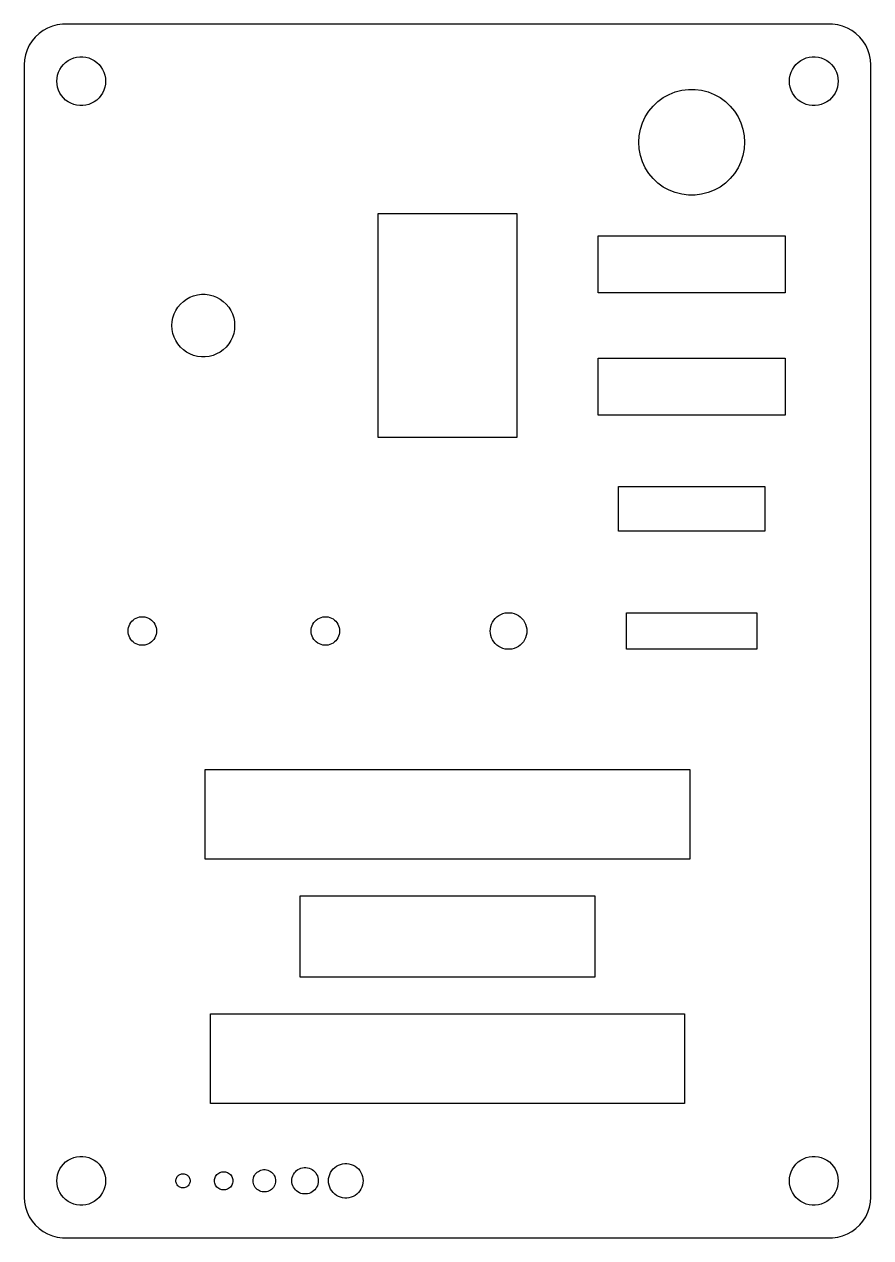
# Model space of a CAD drawing. Header units: metres. Extents: x -52 to 52, y -74 to 3413.
# Drawn here: x -52 to 52, y 2946.5 to 3095.5 of the extents above; entities that cross this region are included whole.
import ezdxf

# ---------------------------------------------------------------- set-up
doc = ezdxf.new("R2010")
doc.units = ezdxf.units.M

msp = doc.modelspace()

# ---------------------------------------------------------------- linework, layer by layer
for p, q in [((-50.1871, 3094.35), (-50.6448, 3093.92)), ((-49.6791, 3094.72), (-50.1871, 3094.35)), ((-49.1289, 3095.02), (-49.6791, 3094.72)), ((-48.5451, 3095.26), (-49.1289, 3095.02)), ((-47.9369, 3095.41), (-48.5451, 3095.26)), ((-47.3139, 3095.49), (-47.9369, 3095.41)), ((47.3139, 3095.49), (-47.3139, 3095.49)), ((47.9369, 3095.41), (47.3139, 3095.49)), ((48.5451, 3095.26), (47.9369, 3095.41)), ((49.1289, 3095.02), (48.5451, 3095.26)), ((49.6791, 3094.72), (49.1289, 3095.02)), ((50.1871, 3094.35), (49.6791, 3094.72)), ((50.6448, 3093.92), (50.1871, 3094.35)), ((-51.3815, 3092.91), (-51.6489, 3092.34)), ((-51.0451, 3093.44), (-51.3815, 3092.91)), ((-50.6448, 3093.92), (-51.0451, 3093.44)), ((51.0451, 3093.44), (50.6448, 3093.92)), ((51.3815, 3092.91), (51.0451, 3093.44)), ((51.6489, 3092.34), (51.3815, 3092.91)), ((-51.8429, 3091.74), (-51.9606, 3091.13)), ((-51.6489, 3092.34), (-51.8429, 3091.74)), ((-46.2773, 3091.21), (-45.927, 3091.35)), ((-45.927, 3091.35), (-45.5621, 3091.45)), ((-45.5621, 3091.45), (-45.1884, 3091.49)), ((-45.1884, 3091.49), (-44.8116, 3091.49)), ((-44.8116, 3091.49), (-44.4379, 3091.45)), ((-44.4379, 3091.45), (-44.0729, 3091.35)), ((-44.0729, 3091.35), (-43.7227, 3091.21)), ((43.7227, 3091.21), (44.0729, 3091.35)), ((44.0729, 3091.35), (44.4379, 3091.45)), ((44.4379, 3091.45), (44.8116, 3091.49)), ((44.8116, 3091.49), (45.1884, 3091.49)), ((45.1884, 3091.49), (45.5621, 3091.45)), ((45.5621, 3091.45), (45.927, 3091.35)), ((45.927, 3091.35), (46.2773, 3091.21)), ((51.8429, 3091.74), (51.6489, 3092.34)), ((51.9606, 3091.13), (51.8429, 3091.74)), ((-51.9606, 3091.13), (-52, 3090.5)), ((-52, 3090.5), (-52, 2951.5)), ((-47.7893, 3089.6), (-47.6289, 3089.95)), ((-47.6289, 3089.95), (-47.427, 3090.26)), ((-47.427, 3090.26), (-47.1869, 3090.55)), ((-47.1869, 3090.55), (-46.9123, 3090.81)), ((-46.9123, 3090.81), (-46.6075, 3091.03)), ((-46.6075, 3091.03), (-46.2773, 3091.21)), ((-43.7227, 3091.21), (-43.3925, 3091.03)), ((-43.3925, 3091.03), (-43.0877, 3090.81)), ((-43.0877, 3090.81), (-42.8131, 3090.55)), ((-42.8131, 3090.55), (-42.5729, 3090.26)), ((-42.5729, 3090.26), (-42.3711, 3089.95)), ((-42.3711, 3089.95), (-42.2107, 3089.6)), ((42.2107, 3089.6), (42.3711, 3089.95)), ((42.3711, 3089.95), (42.5729, 3090.26)), ((42.5729, 3090.26), (42.8131, 3090.55)), ((42.8131, 3090.55), (43.0877, 3090.81)), ((43.0877, 3090.81), (43.3925, 3091.03)), ((43.3925, 3091.03), (43.7227, 3091.21)), ((46.2773, 3091.21), (46.6075, 3091.03)), ((46.6075, 3091.03), (46.9123, 3090.81)), ((46.9123, 3090.81), (47.1869, 3090.55)), ((47.1869, 3090.55), (47.427, 3090.26)), ((47.427, 3090.26), (47.6289, 3089.95)), ((47.6289, 3089.95), (47.7893, 3089.6)), ((52, 3090.5), (51.9606, 3091.13)), ((52, 2951.5), (52, 3090.5)), ((-48, 3088.5), (-47.9763, 3088.88)), ((-47.9763, 3088.12), (-48, 3088.5)), ((-47.9763, 3088.88), (-47.9057, 3089.25)), ((-47.9057, 3089.25), (-47.7893, 3089.6)), ((-42.2107, 3089.6), (-42.0942, 3089.25)), ((-42.0942, 3089.25), (-42.0237, 3088.88)), ((-42.0237, 3088.88), (-42, 3088.5)), ((-42, 3088.5), (-42.0237, 3088.12)), ((42, 3088.5), (42.0237, 3088.88)), ((42.0237, 3088.12), (42, 3088.5)), ((42.0237, 3088.88), (42.0942, 3089.25)), ((42.0942, 3089.25), (42.2107, 3089.6)), ((47.7893, 3089.6), (47.9057, 3089.25)), ((47.9057, 3089.25), (47.9763, 3088.88)), ((47.9763, 3088.88), (48, 3088.5)), ((48, 3088.5), (47.9763, 3088.12)), ((-47.9057, 3087.75), (-47.9763, 3088.12)), ((-47.7893, 3087.4), (-47.9057, 3087.75)), ((-47.6289, 3087.05), (-47.7893, 3087.4)), ((-47.427, 3086.74), (-47.6289, 3087.05)), ((-42.3711, 3087.05), (-42.5729, 3086.74)), ((-42.2107, 3087.4), (-42.3711, 3087.05)), ((-42.0942, 3087.75), (-42.2107, 3087.4)), ((-42.0237, 3088.12), (-42.0942, 3087.75)), ((26.5171, 3086.49), (27.2324, 3086.88)), ((27.2324, 3086.88), (27.9914, 3087.18)), ((27.9914, 3087.18), (28.782, 3087.38)), ((28.782, 3087.38), (29.5919, 3087.49)), ((29.5919, 3087.49), (30.4081, 3087.49)), ((30.4081, 3087.49), (31.218, 3087.38)), ((31.218, 3087.38), (32.0086, 3087.18)), ((32.0086, 3087.18), (32.7676, 3086.88)), ((32.7676, 3086.88), (33.4829, 3086.49)), ((42.0942, 3087.75), (42.0237, 3088.12)), ((42.2107, 3087.4), (42.0942, 3087.75)), ((42.3711, 3087.05), (42.2107, 3087.4)), ((42.5729, 3086.74), (42.3711, 3087.05)), ((47.6289, 3087.05), (47.427, 3086.74)), ((47.7893, 3087.4), (47.6289, 3087.05)), ((47.9057, 3087.75), (47.7893, 3087.4)), ((47.9763, 3088.12), (47.9057, 3087.75)), ((-47.1869, 3086.45), (-47.427, 3086.74)), ((-46.9123, 3086.19), (-47.1869, 3086.45)), ((-46.6075, 3085.97), (-46.9123, 3086.19)), ((-46.2773, 3085.79), (-46.6075, 3085.97)), ((-45.927, 3085.65), (-46.2773, 3085.79)), ((-45.5621, 3085.55), (-45.927, 3085.65)), ((-45.1884, 3085.51), (-45.5621, 3085.55)), ((-44.8116, 3085.51), (-45.1884, 3085.51)), ((-44.4379, 3085.55), (-44.8116, 3085.51)), ((-44.0729, 3085.65), (-44.4379, 3085.55)), ((-43.7227, 3085.79), (-44.0729, 3085.65)), ((-43.3925, 3085.97), (-43.7227, 3085.79)), ((-43.0877, 3086.19), (-43.3925, 3085.97)), ((-42.8131, 3086.45), (-43.0877, 3086.19)), ((-42.5729, 3086.74), (-42.8131, 3086.45)), ((24.7414, 3084.82), (25.2617, 3085.45)), ((25.2617, 3085.45), (25.8567, 3086.01)), ((25.8567, 3086.01), (26.5171, 3086.49)), ((33.4829, 3086.49), (34.1432, 3086.01)), ((34.1432, 3086.01), (34.7383, 3085.45)), ((34.7383, 3085.45), (35.2586, 3084.82)), ((42.8131, 3086.45), (42.5729, 3086.74)), ((43.0877, 3086.19), (42.8131, 3086.45)), ((43.3925, 3085.97), (43.0877, 3086.19)), ((43.7227, 3085.79), (43.3925, 3085.97)), ((44.0729, 3085.65), (43.7227, 3085.79)), ((44.4379, 3085.55), (44.0729, 3085.65)), ((44.8116, 3085.51), (44.4379, 3085.55)), ((45.1884, 3085.51), (44.8116, 3085.51)), ((45.5621, 3085.55), (45.1884, 3085.51)), ((45.927, 3085.65), (45.5621, 3085.55)), ((46.2773, 3085.79), (45.927, 3085.65)), ((46.6075, 3085.97), (46.2773, 3085.79)), ((46.9123, 3086.19), (46.6075, 3085.97)), ((47.1869, 3086.45), (46.9123, 3086.19)), ((47.427, 3086.74), (47.1869, 3086.45)), ((23.9565, 3083.39), (24.304, 3084.13)), ((24.304, 3084.13), (24.7414, 3084.82)), ((35.2586, 3084.82), (35.696, 3084.13)), ((35.696, 3084.13), (36.0435, 3083.39)), ((23.5513, 3081.81), (23.7042, 3082.62)), ((23.7042, 3082.62), (23.9565, 3083.39)), ((36.0435, 3083.39), (36.2958, 3082.62)), ((36.2958, 3082.62), (36.4487, 3081.81)), ((23.5, 3081), (23.5513, 3081.81)), ((23.5513, 3080.19), (23.5, 3081)), ((36.4487, 3081.81), (36.5, 3081)), ((36.5, 3081), (36.4487, 3080.19)), ((23.7042, 3079.38), (23.5513, 3080.19)), ((36.4487, 3080.19), (36.2958, 3079.38)), ((23.9565, 3078.61), (23.7042, 3079.38)), ((24.304, 3077.87), (23.9565, 3078.61)), ((36.0435, 3078.61), (35.696, 3077.87)), ((36.2958, 3079.38), (36.0435, 3078.61)), ((24.7414, 3077.18), (24.304, 3077.87)), ((25.2617, 3076.55), (24.7414, 3077.18)), ((25.8567, 3075.99), (25.2617, 3076.55)), ((34.7383, 3076.55), (34.1432, 3075.99)), ((35.2586, 3077.18), (34.7383, 3076.55)), ((35.696, 3077.87), (35.2586, 3077.18)), ((26.5171, 3075.51), (25.8567, 3075.99)), ((27.2324, 3075.12), (26.5171, 3075.51)), ((27.9914, 3074.82), (27.2324, 3075.12)), ((32.7676, 3075.12), (32.0086, 3074.82)), ((33.4829, 3075.51), (32.7676, 3075.12)), ((34.1432, 3075.99), (33.4829, 3075.51)), ((28.782, 3074.62), (27.9914, 3074.82)), ((29.5919, 3074.51), (28.782, 3074.62)), ((30.4081, 3074.51), (29.5919, 3074.51)), ((31.218, 3074.62), (30.4081, 3074.51)), ((32.0086, 3074.82), (31.218, 3074.62)), ((-8.5, 3044.75), (-8.5, 3072.25)), ((-8.5, 3072.25), (8.5, 3072.25)), ((8.5, 3072.25), (8.5, 3044.75)), ((18.5, 3062.5), (18.5, 3069.5)), ((18.5, 3069.5), (41.5, 3069.5)), ((41.5, 3069.5), (41.5, 3062.5)), ((-32.4541, 3061.47), (-32.0629, 3061.75)), ((-32.0629, 3061.75), (-31.6392, 3061.98)), ((-31.6392, 3061.98), (-31.1897, 3062.16)), ((-31.1897, 3062.16), (-30.7214, 3062.28)), ((-30.7214, 3062.28), (-30.2417, 3062.34)), ((-30.2417, 3062.34), (-29.7583, 3062.34)), ((-29.7583, 3062.34), (-29.2786, 3062.28)), ((-29.2786, 3062.28), (-28.8103, 3062.16)), ((-28.8103, 3062.16), (-28.3607, 3061.98)), ((-28.3607, 3061.98), (-27.9371, 3061.75)), ((-27.9371, 3061.75), (-27.5459, 3061.47)), ((41.5, 3062.5), (18.5, 3062.5)), ((-33.5796, 3059.92), (-33.3738, 3060.35)), ((-33.3738, 3060.35), (-33.1147, 3060.76)), ((-33.1147, 3060.76), (-32.8065, 3061.14)), ((-32.8065, 3061.14), (-32.4541, 3061.47)), ((-27.5459, 3061.47), (-27.1935, 3061.14)), ((-27.1935, 3061.14), (-26.8853, 3060.76)), ((-26.8853, 3060.76), (-26.6262, 3060.35)), ((-26.6262, 3060.35), (-26.4203, 3059.92)), ((-33.85, 3058.5), (-33.8196, 3058.98)), ((-33.8196, 3058.98), (-33.729, 3059.46)), ((-33.729, 3059.46), (-33.5796, 3059.92)), ((-26.4203, 3059.92), (-26.271, 3059.46)), ((-26.271, 3059.46), (-26.1804, 3058.98)), ((-26.1804, 3058.98), (-26.15, 3058.5)), ((-33.8196, 3058.02), (-33.85, 3058.5)), ((-33.729, 3057.54), (-33.8196, 3058.02)), ((-33.5796, 3057.08), (-33.729, 3057.54)), ((-33.3738, 3056.65), (-33.5796, 3057.08)), ((-26.4203, 3057.08), (-26.6262, 3056.65)), ((-26.271, 3057.54), (-26.4203, 3057.08)), ((-26.1804, 3058.02), (-26.271, 3057.54)), ((-26.15, 3058.5), (-26.1804, 3058.02)), ((-33.1147, 3056.24), (-33.3738, 3056.65)), ((-32.8065, 3055.86), (-33.1147, 3056.24)), ((-32.4541, 3055.53), (-32.8065, 3055.86)), ((-27.1935, 3055.86), (-27.5459, 3055.53)), ((-26.8853, 3056.24), (-27.1935, 3055.86)), ((-26.6262, 3056.65), (-26.8853, 3056.24)), ((-32.0629, 3055.25), (-32.4541, 3055.53)), ((-31.6392, 3055.02), (-32.0629, 3055.25)), ((-31.1897, 3054.84), (-31.6392, 3055.02)), ((-30.7214, 3054.72), (-31.1897, 3054.84)), ((-30.2417, 3054.66), (-30.7214, 3054.72)), ((-29.7583, 3054.66), (-30.2417, 3054.66)), ((-29.2786, 3054.72), (-29.7583, 3054.66)), ((-28.8103, 3054.84), (-29.2786, 3054.72)), ((-28.3607, 3055.02), (-28.8103, 3054.84)), ((-27.9371, 3055.25), (-28.3607, 3055.02)), ((-27.5459, 3055.53), (-27.9371, 3055.25)), ((18.5, 3047.5), (18.5, 3054.5)), ((18.5, 3054.5), (41.5, 3054.5)), ((41.5, 3054.5), (41.5, 3047.5)), ((41.5, 3047.5), (18.5, 3047.5)), ((8.5, 3044.75), (-8.5, 3044.75)), ((21, 3033.25), (21, 3038.75)), ((21, 3038.75), (39, 3038.75)), ((39, 3038.75), (39, 3033.25)), ((39, 3033.25), (21, 3033.25)), ((6.0658, 3022.73), (6.29439, 3022.9)), ((6.29439, 3022.9), (6.54199, 3023.04)), ((6.54199, 3023.04), (6.8047, 3023.14)), ((6.8047, 3023.14), (7.07838, 3023.21)), ((7.07838, 3023.21), (7.35872, 3023.25)), ((7.35872, 3023.25), (7.64127, 3023.25)), ((7.64127, 3023.25), (7.9216, 3023.21)), ((7.9216, 3023.21), (8.19528, 3023.14)), ((8.19528, 3023.14), (8.45799, 3023.04)), ((8.45799, 3023.04), (8.7056, 3022.9)), ((8.7056, 3022.9), (8.93419, 3022.73)), ((22, 3018.75), (22, 3023.25)), ((22, 3023.25), (38, 3023.25)), ((38, 3023.25), (38, 3018.75)), ((-39.2362, 3021.22), (-39.195, 3021.44)), ((-39.195, 3021.44), (-39.1271, 3021.64)), ((-39.1271, 3021.64), (-39.0335, 3021.84)), ((-39.0335, 3021.84), (-38.9158, 3022.03)), ((-38.9158, 3022.03), (-38.7757, 3022.2)), ((-38.7757, 3022.2), (-38.6155, 3022.35)), ((-38.6155, 3022.35), (-38.4377, 3022.48)), ((-38.4377, 3022.48), (-38.2451, 3022.58)), ((-38.2451, 3022.58), (-38.0408, 3022.66)), ((-38.0408, 3022.66), (-37.8279, 3022.72)), ((-37.8279, 3022.72), (-37.6099, 3022.75)), ((-37.6099, 3022.75), (-37.3901, 3022.75)), ((-37.3901, 3022.75), (-37.1721, 3022.72)), ((-37.1721, 3022.72), (-36.9592, 3022.66)), ((-36.9592, 3022.66), (-36.7549, 3022.58)), ((-36.7549, 3022.58), (-36.5623, 3022.48)), ((-36.5623, 3022.48), (-36.3845, 3022.35)), ((-36.3845, 3022.35), (-36.2243, 3022.2)), ((-36.2243, 3022.2), (-36.0842, 3022.03)), ((-36.0842, 3022.03), (-35.9665, 3021.84)), ((-35.9665, 3021.84), (-35.8729, 3021.64)), ((-35.8729, 3021.64), (-35.805, 3021.44)), ((-35.805, 3021.44), (-35.7638, 3021.22)), ((-16.7362, 3021.22), (-16.695, 3021.44)), ((-16.695, 3021.44), (-16.6271, 3021.64)), ((-16.6271, 3021.64), (-16.5335, 3021.84)), ((-16.5335, 3021.84), (-16.4158, 3022.03)), ((-16.4158, 3022.03), (-16.2757, 3022.2)), ((-16.2757, 3022.2), (-16.1155, 3022.35)), ((-16.1155, 3022.35), (-15.9377, 3022.48)), ((-15.9377, 3022.48), (-15.7451, 3022.58)), ((-15.7451, 3022.58), (-15.5408, 3022.66)), ((-15.5408, 3022.66), (-15.3279, 3022.72)), ((-15.3279, 3022.72), (-15.1099, 3022.75)), ((-15.1099, 3022.75), (-14.8901, 3022.75)), ((-14.8901, 3022.75), (-14.6721, 3022.72)), ((-14.6721, 3022.72), (-14.4592, 3022.66)), ((-14.4592, 3022.66), (-14.2549, 3022.58)), ((-14.2549, 3022.58), (-14.0623, 3022.48)), ((-14.0623, 3022.48), (-13.8845, 3022.35)), ((-13.8845, 3022.35), (-13.7243, 3022.2)), ((-13.7243, 3022.2), (-13.5842, 3022.03)), ((-13.5842, 3022.03), (-13.4665, 3021.84)), ((-13.4665, 3021.84), (-13.3729, 3021.64)), ((-13.3729, 3021.64), (-13.305, 3021.44)), ((-13.305, 3021.44), (-13.2638, 3021.22)), ((5.26773, 3021.28), (5.32068, 3021.56)), ((5.32068, 3021.56), (5.40799, 3021.83)), ((5.40799, 3021.83), (5.52831, 3022.08)), ((5.52831, 3022.08), (5.6797, 3022.32)), ((5.6797, 3022.32), (5.85982, 3022.54)), ((5.85982, 3022.54), (6.0658, 3022.73)), ((8.93419, 3022.73), (9.14017, 3022.54)), ((9.14017, 3022.54), (9.32028, 3022.32)), ((9.32028, 3022.32), (9.47168, 3022.08)), ((9.47168, 3022.08), (9.592, 3021.83)), ((9.592, 3021.83), (9.67931, 3021.56)), ((9.67931, 3021.56), (9.73225, 3021.28)), ((-39.25, 3021), (-39.2362, 3021.22)), ((-39.2362, 3020.78), (-39.25, 3021)), ((-39.195, 3020.56), (-39.2362, 3020.78)), ((-39.1271, 3020.36), (-39.195, 3020.56)), ((-39.0335, 3020.16), (-39.1271, 3020.36)), ((-38.9158, 3019.97), (-39.0335, 3020.16)), ((-38.7757, 3019.8), (-38.9158, 3019.97)), ((-36.0842, 3019.97), (-36.2243, 3019.8)), ((-35.9665, 3020.16), (-36.0842, 3019.97)), ((-35.8729, 3020.36), (-35.9665, 3020.16)), ((-35.805, 3020.56), (-35.8729, 3020.36)), ((-35.7638, 3020.78), (-35.805, 3020.56)), ((-35.7638, 3021.22), (-35.75, 3021)), ((-35.75, 3021), (-35.7638, 3020.78)), ((-16.75, 3021), (-16.7362, 3021.22)), ((-16.7362, 3020.78), (-16.75, 3021)), ((-16.695, 3020.56), (-16.7362, 3020.78)), ((-16.6271, 3020.36), (-16.695, 3020.56)), ((-16.5335, 3020.16), (-16.6271, 3020.36)), ((-16.4158, 3019.97), (-16.5335, 3020.16)), ((-16.2757, 3019.8), (-16.4158, 3019.97)), ((-13.5842, 3019.97), (-13.7243, 3019.8)), ((-13.4665, 3020.16), (-13.5842, 3019.97)), ((-13.3729, 3020.36), (-13.4665, 3020.16)), ((-13.305, 3020.56), (-13.3729, 3020.36)), ((-13.2638, 3020.78), (-13.305, 3020.56)), ((-13.2638, 3021.22), (-13.25, 3021)), ((-13.25, 3021), (-13.2638, 3020.78)), ((5.25, 3021), (5.26773, 3021.28)), ((5.26773, 3020.72), (5.25, 3021)), ((5.32068, 3020.44), (5.26773, 3020.72)), ((5.40799, 3020.17), (5.32068, 3020.44)), ((5.52831, 3019.92), (5.40799, 3020.17)), ((5.6797, 3019.68), (5.52831, 3019.92)), ((9.47168, 3019.92), (9.32028, 3019.68)), ((9.592, 3020.17), (9.47168, 3019.92)), ((9.67931, 3020.44), (9.592, 3020.17)), ((9.73225, 3020.72), (9.67931, 3020.44)), ((9.73225, 3021.28), (9.75, 3021)), ((9.75, 3021), (9.73225, 3020.72)), ((-38.6155, 3019.65), (-38.7757, 3019.8)), ((-38.4377, 3019.52), (-38.6155, 3019.65)), ((-38.2451, 3019.42), (-38.4377, 3019.52)), ((-38.0408, 3019.34), (-38.2451, 3019.42)), ((-37.8279, 3019.28), (-38.0408, 3019.34)), ((-37.6099, 3019.25), (-37.8279, 3019.28)), ((-37.3901, 3019.25), (-37.6099, 3019.25)), ((-37.1721, 3019.28), (-37.3901, 3019.25)), ((-36.9592, 3019.34), (-37.1721, 3019.28)), ((-36.7549, 3019.42), (-36.9592, 3019.34)), ((-36.5623, 3019.52), (-36.7549, 3019.42)), ((-36.3845, 3019.65), (-36.5623, 3019.52)), ((-36.2243, 3019.8), (-36.3845, 3019.65)), ((-16.1155, 3019.65), (-16.2757, 3019.8)), ((-15.9377, 3019.52), (-16.1155, 3019.65)), ((-15.7451, 3019.42), (-15.9377, 3019.52)), ((-15.5408, 3019.34), (-15.7451, 3019.42)), ((-15.3279, 3019.28), (-15.5408, 3019.34)), ((-15.1099, 3019.25), (-15.3279, 3019.28)), ((-14.8901, 3019.25), (-15.1099, 3019.25)), ((-14.6721, 3019.28), (-14.8901, 3019.25)), ((-14.4592, 3019.34), (-14.6721, 3019.28)), ((-14.2549, 3019.42), (-14.4592, 3019.34)), ((-14.0623, 3019.52), (-14.2549, 3019.42)), ((-13.8845, 3019.65), (-14.0623, 3019.52)), ((-13.7243, 3019.8), (-13.8845, 3019.65)), ((5.85982, 3019.46), (5.6797, 3019.68)), ((6.0658, 3019.27), (5.85982, 3019.46)), ((6.29439, 3019.1), (6.0658, 3019.27)), ((6.54199, 3018.96), (6.29439, 3019.1)), ((6.8047, 3018.86), (6.54199, 3018.96)), ((7.07838, 3018.79), (6.8047, 3018.86)), ((7.35872, 3018.75), (7.07838, 3018.79)), ((7.64127, 3018.75), (7.35872, 3018.75)), ((7.9216, 3018.79), (7.64127, 3018.75)), ((8.19528, 3018.86), (7.9216, 3018.79)), ((8.45799, 3018.96), (8.19528, 3018.86)), ((8.7056, 3019.1), (8.45799, 3018.96)), ((8.93419, 3019.27), (8.7056, 3019.1)), ((9.14017, 3019.46), (8.93419, 3019.27)), ((9.32028, 3019.68), (9.14017, 3019.46)), ((38, 3018.75), (22, 3018.75)), ((-29.7556, 2993), (-29.7556, 3004)), ((-29.7556, 3004), (29.7556, 3004)), ((29.7556, 3004), (29.7556, 2993)), ((29.7556, 2993), (-29.7556, 2993)), ((-18.1154, 2978.5), (-18.1154, 2988.5)), ((-18.1154, 2988.5), (18.1154, 2988.5)), ((18.1154, 2988.5), (18.1154, 2978.5)), ((18.1154, 2978.5), (-18.1154, 2978.5)), ((-29.13, 2963), (-29.13, 2974)), ((-29.13, 2974), (29.13, 2974)), ((29.13, 2974), (29.13, 2963)), ((29.13, 2963), (-29.13, 2963)), ((-47.1869, 2955.55), (-46.9123, 2955.81)), ((-46.9123, 2955.81), (-46.6075, 2956.03)), ((-46.6075, 2956.03), (-46.2773, 2956.21)), ((-46.2773, 2956.21), (-45.927, 2956.35)), ((-45.927, 2956.35), (-45.5621, 2956.45)), ((-45.5621, 2956.45), (-45.1884, 2956.49)), ((-45.1884, 2956.49), (-44.8116, 2956.49)), ((-44.8116, 2956.49), (-44.4379, 2956.45)), ((-44.4379, 2956.45), (-44.0729, 2956.35)), ((-44.0729, 2956.35), (-43.7227, 2956.21)), ((-43.7227, 2956.21), (-43.3925, 2956.03)), ((-43.3925, 2956.03), (-43.0877, 2955.81)), ((-43.0877, 2955.81), (-42.8131, 2955.55)), ((42.8131, 2955.55), (43.0877, 2955.81)), ((43.0877, 2955.81), (43.3925, 2956.03)), ((43.3925, 2956.03), (43.7227, 2956.21)), ((43.7227, 2956.21), (44.0729, 2956.35)), ((44.0729, 2956.35), (44.4379, 2956.45)), ((44.4379, 2956.45), (44.8116, 2956.49)), ((44.8116, 2956.49), (45.1884, 2956.49)), ((45.1884, 2956.49), (45.5621, 2956.45)), ((45.5621, 2956.45), (45.927, 2956.35)), ((45.927, 2956.35), (46.2773, 2956.21)), ((46.2773, 2956.21), (46.6075, 2956.03)), ((46.6075, 2956.03), (46.9123, 2955.81)), ((46.9123, 2955.81), (47.1869, 2955.55)), ((-47.9057, 2954.25), (-47.7893, 2954.6)), ((-47.7893, 2954.6), (-47.6289, 2954.95)), ((-47.6289, 2954.95), (-47.427, 2955.26)), ((-47.427, 2955.26), (-47.1869, 2955.55)), ((-42.8131, 2955.55), (-42.5729, 2955.26)), ((-42.5729, 2955.26), (-42.3711, 2954.95)), ((-42.3711, 2954.95), (-42.2107, 2954.6)), ((-42.2107, 2954.6), (-42.0942, 2954.25)), ((-32.9688, 2954.24), (-32.8726, 2954.29)), ((-32.8726, 2954.29), (-32.7704, 2954.33)), ((-32.7704, 2954.33), (-32.664, 2954.36)), ((-32.664, 2954.36), (-32.5549, 2954.37)), ((-32.5549, 2954.37), (-32.4451, 2954.37)), ((-32.4451, 2954.37), (-32.336, 2954.36)), ((-32.336, 2954.36), (-32.2296, 2954.33)), ((-32.2296, 2954.33), (-32.1274, 2954.29)), ((-32.1274, 2954.29), (-32.0311, 2954.24)), ((-28.3201, 2954.27), (-28.2171, 2954.37)), ((-28.2171, 2954.37), (-28.1028, 2954.45)), ((-28.1028, 2954.45), (-27.979, 2954.52)), ((-27.979, 2954.52), (-27.8476, 2954.57)), ((-27.8476, 2954.57), (-27.7108, 2954.61)), ((-27.7108, 2954.61), (-27.5706, 2954.62)), ((-27.5706, 2954.62), (-27.4294, 2954.62)), ((-27.4294, 2954.62), (-27.2892, 2954.61)), ((-27.2892, 2954.61), (-27.1523, 2954.57)), ((-27.1523, 2954.57), (-27.021, 2954.52)), ((-27.021, 2954.52), (-26.8972, 2954.45)), ((-26.8972, 2954.45), (-26.7829, 2954.37)), ((-26.7829, 2954.37), (-26.6799, 2954.27)), ((-23.7049, 2954.16), (-23.6124, 2954.31)), ((-23.6124, 2954.31), (-23.5023, 2954.44)), ((-23.5023, 2954.44), (-23.3764, 2954.56)), ((-23.3764, 2954.56), (-23.2368, 2954.66)), ((-23.2368, 2954.66), (-23.0854, 2954.74)), ((-23.0854, 2954.74), (-22.9249, 2954.81)), ((-22.9249, 2954.81), (-22.7576, 2954.85)), ((-22.7576, 2954.85), (-22.5863, 2954.87)), ((-22.5863, 2954.87), (-22.4137, 2954.87)), ((-22.4137, 2954.87), (-22.2423, 2954.85)), ((-22.2423, 2954.85), (-22.0751, 2954.81)), ((-22.0751, 2954.81), (-21.9146, 2954.74)), ((-21.9146, 2954.74), (-21.7632, 2954.66)), ((-21.7632, 2954.66), (-21.6235, 2954.56)), ((-21.6235, 2954.56), (-21.4977, 2954.44)), ((-21.4977, 2954.44), (-21.3876, 2954.31)), ((-21.3876, 2954.31), (-21.2951, 2954.16)), ((-19.0109, 2954.1), (-18.924, 2954.28)), ((-18.924, 2954.28), (-18.8147, 2954.46)), ((-18.8147, 2954.46), (-18.6846, 2954.61)), ((-18.6846, 2954.61), (-18.5358, 2954.75)), ((-18.5358, 2954.75), (-18.3707, 2954.87)), ((-18.3707, 2954.87), (-18.1919, 2954.97)), ((-18.1919, 2954.97), (-18.0022, 2955.05)), ((-18.0022, 2955.05), (-17.8045, 2955.1)), ((-17.8045, 2955.1), (-17.602, 2955.12)), ((-17.602, 2955.12), (-17.398, 2955.12)), ((-17.398, 2955.12), (-17.1955, 2955.1)), ((-17.1955, 2955.1), (-16.9978, 2955.05)), ((-16.9978, 2955.05), (-16.8081, 2954.97)), ((-16.8081, 2954.97), (-16.6293, 2954.87)), ((-16.6293, 2954.87), (-16.4642, 2954.75)), ((-16.4642, 2954.75), (-16.3154, 2954.61)), ((-16.3154, 2954.61), (-16.1853, 2954.46)), ((-16.1853, 2954.46), (-16.076, 2954.28)), ((-16.076, 2954.28), (-15.9891, 2954.1)), ((-14.5582, 2954.03), (-14.4758, 2954.28)), ((-14.4758, 2954.28), (-14.3621, 2954.52)), ((-14.3621, 2954.52), (-14.2191, 2954.75)), ((-14.2191, 2954.75), (-14.0491, 2954.95)), ((-14.0491, 2954.95), (-13.8545, 2955.14)), ((-13.8545, 2955.14), (-13.6386, 2955.29)), ((-13.6386, 2955.29), (-13.4048, 2955.42)), ((-13.4048, 2955.42), (-13.1566, 2955.52)), ((-13.1566, 2955.52), (-12.8982, 2955.59)), ((-12.8982, 2955.59), (-12.6334, 2955.62)), ((-12.6334, 2955.62), (-12.3666, 2955.62)), ((-12.3666, 2955.62), (-12.1018, 2955.59)), ((-12.1018, 2955.59), (-11.8433, 2955.52)), ((-11.8433, 2955.52), (-11.5952, 2955.42)), ((-11.5952, 2955.42), (-11.3614, 2955.29)), ((-11.3614, 2955.29), (-11.1455, 2955.14)), ((-11.1455, 2955.14), (-10.9509, 2954.95)), ((-10.9509, 2954.95), (-10.7808, 2954.75)), ((-10.7808, 2954.75), (-10.6378, 2954.52)), ((-10.6378, 2954.52), (-10.5242, 2954.28)), ((-10.5242, 2954.28), (-10.4418, 2954.03)), ((42.0942, 2954.25), (42.2107, 2954.6)), ((42.2107, 2954.6), (42.3711, 2954.95)), ((42.3711, 2954.95), (42.5729, 2955.26)), ((42.5729, 2955.26), (42.8131, 2955.55)), ((47.1869, 2955.55), (47.427, 2955.26)), ((47.427, 2955.26), (47.6289, 2954.95)), ((47.6289, 2954.95), (47.7893, 2954.6)), ((47.7893, 2954.6), (47.9057, 2954.25)), ((-48, 2953.5), (-47.9763, 2953.88)), ((-47.9763, 2953.12), (-48, 2953.5)), ((-47.9763, 2953.88), (-47.9057, 2954.25)), ((-47.9057, 2952.75), (-47.9763, 2953.12)), ((-42.0942, 2954.25), (-42.0237, 2953.88)), ((-42.0237, 2953.12), (-42.0942, 2952.75)), ((-42.0237, 2953.88), (-42, 2953.5)), ((-42, 2953.5), (-42.0237, 2953.12)), ((-33.375, 2953.5), (-33.3681, 2953.61)), ((-33.3681, 2953.39), (-33.375, 2953.5)), ((-33.3681, 2953.61), (-33.3475, 2953.72)), ((-33.3475, 2953.28), (-33.3681, 2953.39)), ((-33.3475, 2953.72), (-33.3136, 2953.82)), ((-33.3136, 2953.18), (-33.3475, 2953.28)), ((-33.3136, 2953.82), (-33.2668, 2953.92)), ((-33.2668, 2953.08), (-33.3136, 2953.18)), ((-33.2668, 2953.92), (-33.2079, 2954.01)), ((-33.2079, 2952.99), (-33.2668, 2953.08)), ((-33.2079, 2954.01), (-33.1378, 2954.1)), ((-33.1378, 2952.9), (-33.2079, 2952.99)), ((-33.1378, 2954.1), (-33.0577, 2954.17)), ((-33.0577, 2952.83), (-33.1378, 2952.9)), ((-33.0577, 2954.17), (-32.9688, 2954.24)), ((-32.9688, 2952.76), (-33.0577, 2952.83)), ((-32.0311, 2954.24), (-31.9422, 2954.17)), ((-31.9422, 2952.83), (-32.0311, 2952.76)), ((-31.9422, 2954.17), (-31.8622, 2954.1)), ((-31.8622, 2952.9), (-31.9422, 2952.83)), ((-31.8622, 2954.1), (-31.7921, 2954.01)), ((-31.7921, 2952.99), (-31.8622, 2952.9)), ((-31.7921, 2954.01), (-31.7332, 2953.92)), ((-31.7332, 2953.08), (-31.7921, 2952.99)), ((-31.7332, 2953.92), (-31.6864, 2953.82)), ((-31.6864, 2953.18), (-31.7332, 2953.08)), ((-31.6864, 2953.82), (-31.6525, 2953.72)), ((-31.6525, 2953.28), (-31.6864, 2953.18)), ((-31.6525, 2953.72), (-31.6319, 2953.61)), ((-31.6319, 2953.39), (-31.6525, 2953.28)), ((-31.6319, 2953.61), (-31.625, 2953.5)), ((-31.625, 2953.5), (-31.6319, 2953.39)), ((-28.625, 2953.5), (-28.6161, 2953.64)), ((-28.6161, 2953.36), (-28.625, 2953.5)), ((-28.6161, 2953.64), (-28.5896, 2953.78)), ((-28.5896, 2953.22), (-28.6161, 2953.36)), ((-28.5896, 2953.78), (-28.546, 2953.91)), ((-28.546, 2953.09), (-28.5896, 2953.22)), ((-28.546, 2953.91), (-28.4858, 2954.04)), ((-28.4858, 2952.96), (-28.546, 2953.09)), ((-28.4858, 2954.04), (-28.4101, 2954.16)), ((-28.4101, 2952.84), (-28.4858, 2952.96)), ((-28.4101, 2954.16), (-28.3201, 2954.27)), ((-28.3201, 2952.73), (-28.4101, 2952.84)), ((-26.6799, 2954.27), (-26.5898, 2954.16)), ((-26.5898, 2952.84), (-26.6799, 2952.73)), ((-26.5898, 2954.16), (-26.5141, 2954.04)), ((-26.5141, 2952.96), (-26.5898, 2952.84)), ((-26.5141, 2954.04), (-26.454, 2953.91)), ((-26.454, 2953.09), (-26.5141, 2952.96)), ((-26.454, 2953.91), (-26.4103, 2953.78)), ((-26.4103, 2953.22), (-26.454, 2953.09)), ((-26.4103, 2953.78), (-26.3839, 2953.64)), ((-26.3839, 2953.36), (-26.4103, 2953.22)), ((-26.3839, 2953.64), (-26.375, 2953.5)), ((-26.375, 2953.5), (-26.3839, 2953.36)), ((-23.875, 2953.5), (-23.8642, 2953.67)), ((-23.8642, 2953.33), (-23.875, 2953.5)), ((-23.8642, 2953.67), (-23.8318, 2953.84)), ((-23.8318, 2953.16), (-23.8642, 2953.33)), ((-23.8318, 2953.84), (-23.7784, 2954.01)), ((-23.7784, 2952.99), (-23.8318, 2953.16)), ((-23.7784, 2954.01), (-23.7049, 2954.16)), ((-23.7049, 2952.84), (-23.7784, 2952.99)), ((-23.6124, 2952.69), (-23.7049, 2952.84)), ((-21.2951, 2952.84), (-21.3876, 2952.69)), ((-21.2951, 2954.16), (-21.2216, 2954.01)), ((-21.2216, 2952.99), (-21.2951, 2952.84)), ((-21.2216, 2954.01), (-21.1682, 2953.84)), ((-21.1682, 2953.16), (-21.2216, 2952.99)), ((-21.1682, 2953.84), (-21.1358, 2953.67)), ((-21.1358, 2953.33), (-21.1682, 2953.16)), ((-21.1358, 2953.67), (-21.125, 2953.5)), ((-21.125, 2953.5), (-21.1358, 2953.33)), ((-19.125, 2953.5), (-19.1122, 2953.7)), ((-19.1122, 2953.3), (-19.125, 2953.5)), ((-19.1122, 2953.7), (-19.0739, 2953.9)), ((-19.0739, 2953.1), (-19.1122, 2953.3)), ((-19.0739, 2953.9), (-19.0109, 2954.1)), ((-19.0109, 2952.9), (-19.0739, 2953.1)), ((-18.924, 2952.72), (-19.0109, 2952.9)), ((-15.9891, 2952.9), (-16.076, 2952.72)), ((-15.9891, 2954.1), (-15.926, 2953.9)), ((-15.926, 2953.1), (-15.9891, 2952.9)), ((-15.926, 2953.9), (-15.8878, 2953.7)), ((-15.8878, 2953.3), (-15.926, 2953.1)), ((-15.8878, 2953.7), (-15.875, 2953.5)), ((-15.875, 2953.5), (-15.8878, 2953.3)), ((-14.625, 2953.5), (-14.6082, 2953.77)), ((-14.6082, 2953.23), (-14.625, 2953.5)), ((-14.6082, 2953.77), (-14.5582, 2954.03)), ((-14.5582, 2952.97), (-14.6082, 2953.23)), ((-14.4758, 2952.72), (-14.5582, 2952.97)), ((-10.4418, 2952.97), (-10.5242, 2952.72)), ((-10.4418, 2954.03), (-10.3918, 2953.77)), ((-10.3918, 2953.23), (-10.4418, 2952.97)), ((-10.3918, 2953.77), (-10.375, 2953.5)), ((-10.375, 2953.5), (-10.3918, 2953.23)), ((42, 2953.5), (42.0237, 2953.88)), ((42.0237, 2953.12), (42, 2953.5)), ((42.0237, 2953.88), (42.0942, 2954.25)), ((42.0942, 2952.75), (42.0237, 2953.12)), ((47.9057, 2954.25), (47.9763, 2953.88)), ((47.9763, 2953.12), (47.9057, 2952.75)), ((47.9763, 2953.88), (48, 2953.5)), ((48, 2953.5), (47.9763, 2953.12)), ((-52, 2951.5), (-51.9606, 2950.87)), ((-47.7893, 2952.4), (-47.9057, 2952.75)), ((-47.6289, 2952.05), (-47.7893, 2952.4)), ((-47.427, 2951.74), (-47.6289, 2952.05)), ((-47.1869, 2951.45), (-47.427, 2951.74)), ((-46.9123, 2951.19), (-47.1869, 2951.45)), ((-42.8131, 2951.45), (-43.0877, 2951.19)), ((-42.5729, 2951.74), (-42.8131, 2951.45)), ((-42.3711, 2952.05), (-42.5729, 2951.74)), ((-42.2107, 2952.4), (-42.3711, 2952.05)), ((-42.0942, 2952.75), (-42.2107, 2952.4)), ((-32.8726, 2952.71), (-32.9688, 2952.76)), ((-32.7704, 2952.67), (-32.8726, 2952.71)), ((-32.664, 2952.64), (-32.7704, 2952.67)), ((-32.5549, 2952.63), (-32.664, 2952.64)), ((-32.4451, 2952.63), (-32.5549, 2952.63)), ((-32.336, 2952.64), (-32.4451, 2952.63)), ((-32.2296, 2952.67), (-32.336, 2952.64)), ((-32.1274, 2952.71), (-32.2296, 2952.67)), ((-32.0311, 2952.76), (-32.1274, 2952.71)), ((-28.2171, 2952.63), (-28.3201, 2952.73)), ((-28.1028, 2952.55), (-28.2171, 2952.63)), ((-27.979, 2952.48), (-28.1028, 2952.55)), ((-27.8476, 2952.43), (-27.979, 2952.48)), ((-27.7108, 2952.39), (-27.8476, 2952.43)), ((-27.5706, 2952.38), (-27.7108, 2952.39)), ((-27.4294, 2952.38), (-27.5706, 2952.38)), ((-27.2892, 2952.39), (-27.4294, 2952.38)), ((-27.1523, 2952.43), (-27.2892, 2952.39)), ((-27.021, 2952.48), (-27.1523, 2952.43)), ((-26.8972, 2952.55), (-27.021, 2952.48)), ((-26.7829, 2952.63), (-26.8972, 2952.55)), ((-26.6799, 2952.73), (-26.7829, 2952.63)), ((-23.5023, 2952.56), (-23.6124, 2952.69)), ((-23.3764, 2952.44), (-23.5023, 2952.56)), ((-23.2368, 2952.34), (-23.3764, 2952.44)), ((-23.0854, 2952.26), (-23.2368, 2952.34)), ((-22.9249, 2952.19), (-23.0854, 2952.26)), ((-22.7576, 2952.15), (-22.9249, 2952.19)), ((-22.5863, 2952.13), (-22.7576, 2952.15)), ((-22.4137, 2952.13), (-22.5863, 2952.13)), ((-22.2423, 2952.15), (-22.4137, 2952.13)), ((-22.0751, 2952.19), (-22.2423, 2952.15)), ((-21.9146, 2952.26), (-22.0751, 2952.19)), ((-21.7632, 2952.34), (-21.9146, 2952.26)), ((-21.6235, 2952.44), (-21.7632, 2952.34)), ((-21.4977, 2952.56), (-21.6235, 2952.44)), ((-21.3876, 2952.69), (-21.4977, 2952.56)), ((-18.8147, 2952.54), (-18.924, 2952.72)), ((-18.6846, 2952.39), (-18.8147, 2952.54)), ((-18.5358, 2952.25), (-18.6846, 2952.39)), ((-18.3707, 2952.13), (-18.5358, 2952.25)), ((-18.1919, 2952.03), (-18.3707, 2952.13)), ((-18.0022, 2951.95), (-18.1919, 2952.03)), ((-17.8045, 2951.9), (-18.0022, 2951.95)), ((-17.602, 2951.88), (-17.8045, 2951.9)), ((-17.398, 2951.88), (-17.602, 2951.88)), ((-17.1955, 2951.9), (-17.398, 2951.88)), ((-16.9978, 2951.95), (-17.1955, 2951.9)), ((-16.8081, 2952.03), (-16.9978, 2951.95)), ((-16.6293, 2952.13), (-16.8081, 2952.03)), ((-16.4642, 2952.25), (-16.6293, 2952.13)), ((-16.3154, 2952.39), (-16.4642, 2952.25)), ((-16.1853, 2952.54), (-16.3154, 2952.39)), ((-16.076, 2952.72), (-16.1853, 2952.54)), ((-14.3621, 2952.48), (-14.4758, 2952.72)), ((-14.2191, 2952.25), (-14.3621, 2952.48)), ((-14.0491, 2952.05), (-14.2191, 2952.25)), ((-13.8545, 2951.86), (-14.0491, 2952.05)), ((-13.6386, 2951.71), (-13.8545, 2951.86)), ((-13.4048, 2951.58), (-13.6386, 2951.71)), ((-13.1566, 2951.48), (-13.4048, 2951.58)), ((-12.8982, 2951.41), (-13.1566, 2951.48)), ((-12.6334, 2951.38), (-12.8982, 2951.41)), ((-12.3666, 2951.38), (-12.6334, 2951.38)), ((-12.1018, 2951.41), (-12.3666, 2951.38)), ((-11.8433, 2951.48), (-12.1018, 2951.41)), ((-11.5952, 2951.58), (-11.8433, 2951.48)), ((-11.3614, 2951.71), (-11.5952, 2951.58)), ((-11.1455, 2951.86), (-11.3614, 2951.71)), ((-10.9509, 2952.05), (-11.1455, 2951.86)), ((-10.7808, 2952.25), (-10.9509, 2952.05)), ((-10.6378, 2952.48), (-10.7808, 2952.25)), ((-10.5242, 2952.72), (-10.6378, 2952.48)), ((42.2107, 2952.4), (42.0942, 2952.75)), ((42.3711, 2952.05), (42.2107, 2952.4)), ((42.5729, 2951.74), (42.3711, 2952.05)), ((42.8131, 2951.45), (42.5729, 2951.74)), ((43.0877, 2951.19), (42.8131, 2951.45)), ((47.1869, 2951.45), (46.9123, 2951.19)), ((47.427, 2951.74), (47.1869, 2951.45)), ((47.6289, 2952.05), (47.427, 2951.74)), ((47.7893, 2952.4), (47.6289, 2952.05)), ((47.9057, 2952.75), (47.7893, 2952.4)), ((51.9606, 2950.87), (52, 2951.5)), ((-51.9606, 2950.87), (-51.8429, 2950.26)), ((-51.8429, 2950.26), (-51.6489, 2949.66)), ((-46.6075, 2950.97), (-46.9123, 2951.19)), ((-46.2773, 2950.79), (-46.6075, 2950.97)), ((-45.927, 2950.65), (-46.2773, 2950.79)), ((-45.5621, 2950.55), (-45.927, 2950.65)), ((-45.1884, 2950.51), (-45.5621, 2950.55)), ((-44.8116, 2950.51), (-45.1884, 2950.51)), ((-44.4379, 2950.55), (-44.8116, 2950.51)), ((-44.0729, 2950.65), (-44.4379, 2950.55)), ((-43.7227, 2950.79), (-44.0729, 2950.65)), ((-43.3925, 2950.97), (-43.7227, 2950.79)), ((-43.0877, 2951.19), (-43.3925, 2950.97)), ((43.3925, 2950.97), (43.0877, 2951.19)), ((43.7227, 2950.79), (43.3925, 2950.97)), ((44.0729, 2950.65), (43.7227, 2950.79)), ((44.4379, 2950.55), (44.0729, 2950.65)), ((44.8116, 2950.51), (44.4379, 2950.55)), ((45.1884, 2950.51), (44.8116, 2950.51)), ((45.5621, 2950.55), (45.1884, 2950.51)), ((45.927, 2950.65), (45.5621, 2950.55)), ((46.2773, 2950.79), (45.927, 2950.65)), ((46.6075, 2950.97), (46.2773, 2950.79)), ((46.9123, 2951.19), (46.6075, 2950.97)), ((51.6489, 2949.66), (51.8429, 2950.26)), ((51.8429, 2950.26), (51.9606, 2950.87)), ((-51.6489, 2949.66), (-51.3815, 2949.09)), ((-51.3815, 2949.09), (-51.0451, 2948.56)), ((-51.0451, 2948.56), (-50.6448, 2948.08)), ((50.6448, 2948.08), (51.0451, 2948.56)), ((51.0451, 2948.56), (51.3815, 2949.09)), ((51.3815, 2949.09), (51.6489, 2949.66)), ((-50.6448, 2948.08), (-50.1871, 2947.65)), ((-50.1871, 2947.65), (-49.6791, 2947.28)), ((-49.6791, 2947.28), (-49.1289, 2946.98)), ((-49.1289, 2946.98), (-48.5451, 2946.74)), ((48.5451, 2946.74), (49.1289, 2946.98)), ((49.1289, 2946.98), (49.6791, 2947.28)), ((49.6791, 2947.28), (50.1871, 2947.65)), ((50.1871, 2947.65), (50.6448, 2948.08)), ((-48.5451, 2946.74), (-47.9369, 2946.59)), ((-47.9369, 2946.59), (-47.3139, 2946.51)), ((-47.3139, 2946.51), (47.3139, 2946.51)), ((47.3139, 2946.51), (47.9369, 2946.59)), ((47.9369, 2946.59), (48.5451, 2946.74))]:
    msp.add_line(p, q)

doc.saveas('drawing.dxf')
